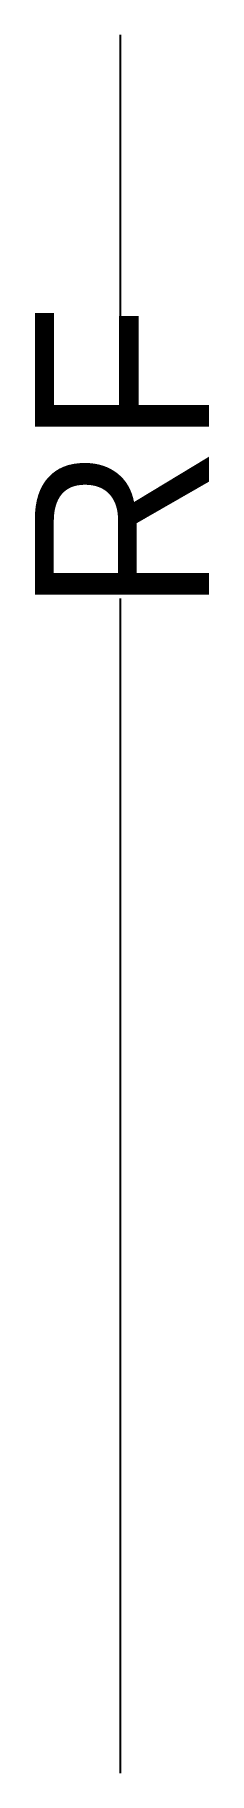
# Model space of a CAD drawing. Extents: x 192.1 to 194.6, y 156.5 to 181.5.
import ezdxf
from ezdxf.enums import TextEntityAlignment as Align

# ---------------------------------------------------------------- set-up
doc = ezdxf.new("R2010")
doc.units = 0
doc.header["$MEASUREMENT"] = 0
doc.layers.get('0').update_dxf_attribs({"linetype": 'CONTINUOUS'})
doc.styles.get("Standard").update_dxf_attribs({"font": 'fszf.shx', "bigfont": 'fshz.shx'})

msp = doc.modelspace()

# ---------------------------------------------------------------- linework, layer by layer
at = {"color": 3}
for p, q in [((193.373, 181.531), (193.373, 177.426)), ((193.373, 173.426), (193.373, 156.531))]:
    msp.add_line(p, q, dxfattribs=at)

# ---------------------------------------------------------------- texts
msp.add_text('RF', height=2.5, rotation=90, dxfattribs=at).set_placement((193.398, 175.434), align=Align.MIDDLE)

doc.saveas('drawing.dxf')
